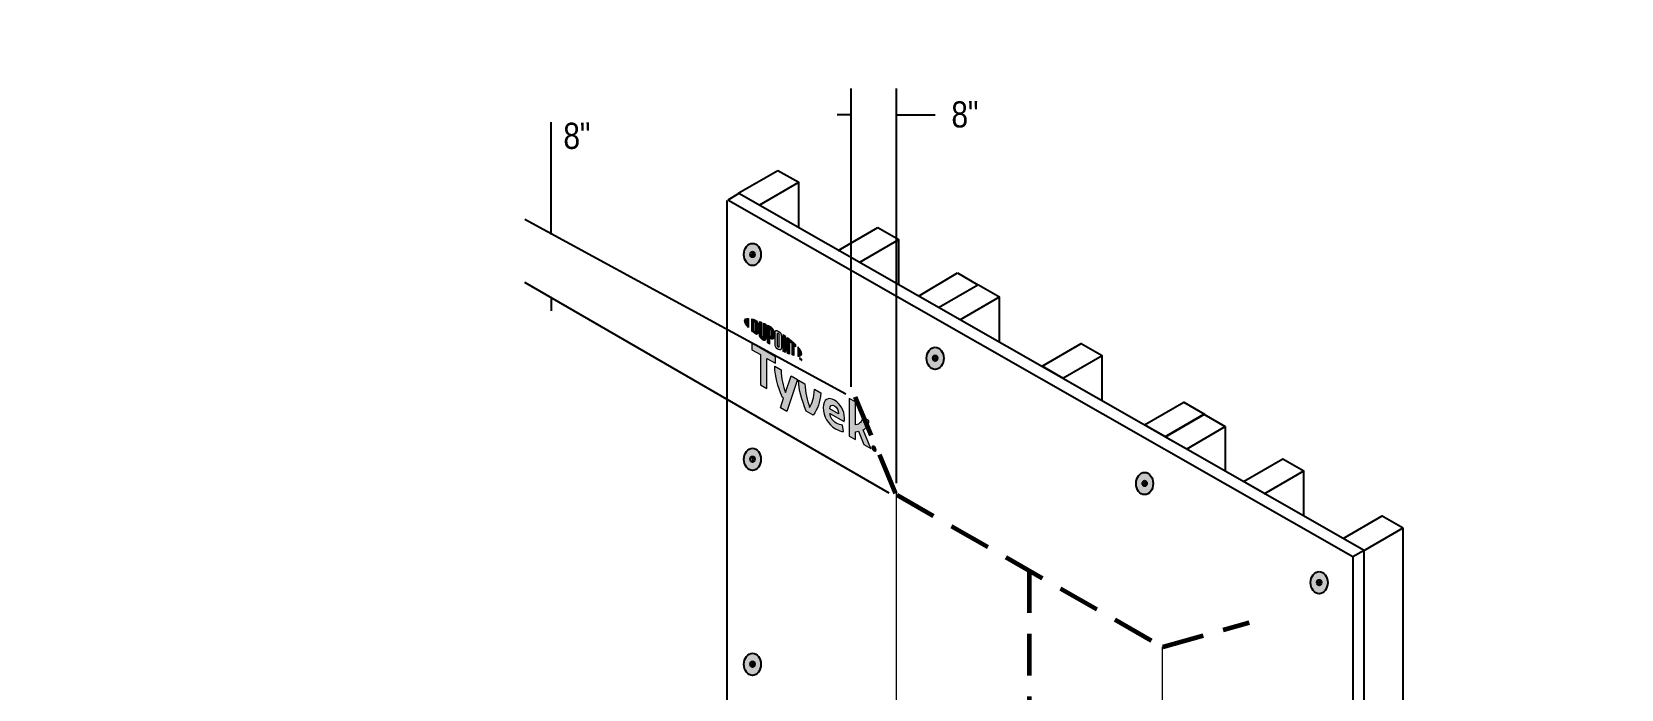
# Model space of a CAD drawing. Header units: inches. Extents: x -20.8 to 74.7, y -53.7 to 19.1.
# Drawn here: x -9.9 to -0.4, y -2.03 to 1.9 of the extents above; entities that cross this region are included whole.
import ezdxf

# ---------------------------------------------------------------- set-up
doc = ezdxf.new("R2010")
doc.units = ezdxf.units.IN
doc.header["$MEASUREMENT"] = 0
for name, pattern in [('AI-Linetype-10', [0.375113, 0.250075, -0.125038]), ('AI-Linetype-2', [0.375113, 0.250075, -0.125038]), ('AI-Linetype-3', [0.375113, 0.250075, -0.125038]), ('AI-Linetype-4', [0.375113, 0.250075, -0.125038])]:
    doc.linetypes.add(name, pattern=pattern)
for name, color, linetype, lineweight in [('G-ANNO-TTLB', 7, 'Continuous', 0), ('LOGOS', 7, 'Continuous', 0), ('TYVEK', 7, 'Continuous', 0)]:
    doc.layers.add(name, color=color, linetype=linetype, lineweight=lineweight)

# ---------------------------------------------------------------- blocks, each defined once
blk = doc.blocks.new('Block_157')
at = {"layer": 'TYVEK', "color": 240, "lineweight": 25, "true_color": 0xed2327}
for p, q in [((-6.7948, 0.6857), (-6.7948, 1.3571)), ((-5.0335, -0.2675), (-6.9511, 0.7761)), ((-4.7752, -0.8599), (-6.9511, 0.3988)), ((-6.7948, 0.3084), (-6.7948, 0.2302))]:
    blk.add_line(p, q, dxfattribs=at)
at = {"layer": 'TYVEK', "insert": (-6.7203, 1.1944), "char_height": 0.2, "attachment_point": 7, "rotation": 0.99986}
blk.add_mtext('\\C240;\\c2565101;\\FArial Narrow|b0|i0|c1;\\H0.156298;\\W1.000002;8"', dxfattribs=at)
blk = doc.blocks.new('Block_160')
at = {"layer": 'TYVEK', "color": 18, "lineweight": 25, "true_color": 0x000000}
for points in [[(-5.861, 0.6932)], [(-2.1267, -1.4392)]]:
    blk.add_lwpolyline(points, dxfattribs=at)
blk = doc.blocks.new('Block_161')
at = {"layer": 'TYVEK', "true_color": 0x003b71, "transparency": 33554687}
h = blk.add_hatch(color=156, dxfattribs=at)
h.dxf.hatch_style = 2
edge = h.paths.add_edge_path()
edge.add_ellipse((-3.2498, -0.8022), major_axis=(0, 0.0664), ratio=0.766948, start_angle=0, end_angle=360)
at = {"layer": 'TYVEK', "color": 252, "lineweight": 25, "true_color": 0x838484}
for p, q in [((-3.2633, -0.8017), (-3.2362, -0.8017)), ((-3.2498, -0.7846), (-3.2498, -0.8189))]:
    blk.add_line(p, q, dxfattribs=at)
at = {"layer": 'TYVEK', "color": 18, "lineweight": 25, "true_color": 0x000000}
blk.add_ellipse((-3.2498, -0.8022), major_axis=(0, 0.0664), ratio=0.766948, dxfattribs=at)
at = {"layer": 'TYVEK', "color": 252, "lineweight": 25, "true_color": 0x838484}
blk.add_ellipse((-3.2498, -0.8017), major_axis=(0, 0.0171), ratio=0.788846, dxfattribs=at)
blk = doc.blocks.new('Block_162')
at = {"layer": 'TYVEK', "true_color": 0x003b71, "transparency": 33554687}
h = blk.add_hatch(color=156, dxfattribs=at)
h.dxf.hatch_style = 2
edge = h.paths.add_edge_path()
edge.add_ellipse((-4.5009, -0.0536), major_axis=(0, 0.0664), ratio=0.766948, start_angle=0, end_angle=360)
at = {"layer": 'TYVEK', "color": 252, "lineweight": 25, "true_color": 0x838484}
for p, q in [((-4.5145, -0.0531), (-4.4874, -0.0531)), ((-4.5009, -0.036), (-4.5009, -0.0703))]:
    blk.add_line(p, q, dxfattribs=at)
at = {"layer": 'TYVEK', "color": 18, "lineweight": 25, "true_color": 0x000000}
blk.add_ellipse((-4.5009, -0.0536), major_axis=(0, 0.0664), ratio=0.766948, dxfattribs=at)
at = {"layer": 'TYVEK', "color": 252, "lineweight": 25, "true_color": 0x838484}
blk.add_ellipse((-4.5009, -0.0531), major_axis=(0, 0.0171), ratio=0.788846, dxfattribs=at)
blk = doc.blocks.new('Block_171')
at = {"layer": 'TYVEK', "color": 18, "lineweight": 18, "true_color": 0x000000}
for points in [[(-4.7618, -1.1028)], [(-3.1695, -2.0191)]]:
    blk.add_lwpolyline(points, dxfattribs=at)
blk = doc.blocks.new('Block_187')
at = {"layer": 'TYVEK', "true_color": 0x003b71, "transparency": 33554687}
h = blk.add_hatch(color=156, dxfattribs=at)
h.dxf.hatch_style = 2
edge = h.paths.add_edge_path()
edge.add_ellipse((-2.2074, -1.3943), major_axis=(0, 0.0664), ratio=0.766948, start_angle=0, end_angle=360)
at = {"layer": 'TYVEK', "color": 252, "lineweight": 25, "true_color": 0x838484}
for p, q in [((-2.221, -1.3939), (-2.1939, -1.3939)), ((-2.2074, -1.3768), (-2.2074, -1.4111))]:
    blk.add_line(p, q, dxfattribs=at)
at = {"layer": 'TYVEK', "color": 18, "lineweight": 25, "true_color": 0x000000}
blk.add_ellipse((-2.2074, -1.3943), major_axis=(0, 0.0664), ratio=0.766948, dxfattribs=at)
at = {"layer": 'TYVEK', "color": 252, "lineweight": 25, "true_color": 0x838484}
blk.add_ellipse((-2.2074, -1.3939), major_axis=(0, 0.0171), ratio=0.788846, dxfattribs=at)
blk = doc.blocks.new('Block_186')
at = {"layer": 'TYVEK'}
blk.add_blockref('Block_187', (0, 0), dxfattribs=at)
blk = doc.blocks.new('Block_194')
at = {"layer": 'TYVEK', "true_color": 0x003b71, "transparency": 33554687}
h = blk.add_hatch(color=156, dxfattribs=at)
h.dxf.hatch_style = 2
edge = h.paths.add_edge_path()
edge.add_ellipse((-5.5921, 0.5668), major_axis=(0, 0.0664), ratio=0.766948, start_angle=0, end_angle=360)
at = {"layer": 'TYVEK', "color": 252, "lineweight": 25, "true_color": 0x838484}
for p, q in [((-5.5921, 0.5844), (-5.5921, 0.5501)), ((-5.6056, 0.5672), (-5.5786, 0.5672))]:
    blk.add_line(p, q, dxfattribs=at)
at = {"layer": 'TYVEK', "color": 18, "lineweight": 25, "true_color": 0x000000}
blk.add_ellipse((-5.5921, 0.5668), major_axis=(0, 0.0664), ratio=0.766948, dxfattribs=at)
at = {"layer": 'TYVEK', "color": 252, "lineweight": 25, "true_color": 0x838484}
blk.add_ellipse((-5.5921, 0.5672), major_axis=(0, 0.0171), ratio=0.788846, dxfattribs=at)
blk = doc.blocks.new('Block_196')
at = {"layer": 'TYVEK', "true_color": 0x003b71, "transparency": 33554687}
h = blk.add_hatch(color=156, dxfattribs=at)
h.dxf.hatch_style = 2
edge = h.paths.add_edge_path()
edge.add_ellipse((-5.5921, -1.8819), major_axis=(0, 0.0664), ratio=0.766948, start_angle=0, end_angle=360)
at = {"layer": 'TYVEK', "color": 252, "lineweight": 25, "true_color": 0x838484}
for p, q in [((-5.6056, -1.8814), (-5.5786, -1.8814)), ((-5.5921, -1.8643), (-5.5921, -1.8986))]:
    blk.add_line(p, q, dxfattribs=at)
at = {"layer": 'TYVEK', "color": 18, "lineweight": 25, "true_color": 0x000000}
blk.add_ellipse((-5.5921, -1.8819), major_axis=(0, 0.0664), ratio=0.766948, dxfattribs=at)
at = {"layer": 'TYVEK', "color": 252, "lineweight": 25, "true_color": 0x838484}
blk.add_ellipse((-5.5921, -1.8814), major_axis=(0, 0.0171), ratio=0.788846, dxfattribs=at)
blk = doc.blocks.new('Block_197')
at = {"layer": 'TYVEK', "true_color": 0x003b71, "transparency": 33554687}
h = blk.add_hatch(color=156, dxfattribs=at)
h.dxf.hatch_style = 2
edge = h.paths.add_edge_path()
edge.add_ellipse((-5.5921, -0.6575), major_axis=(0, 0.0664), ratio=0.766948, start_angle=0, end_angle=360)
at = {"layer": 'TYVEK', "color": 252, "lineweight": 25, "true_color": 0x838484}
for p, q in [((-5.6056, -0.6436), (-5.5786, -0.6436)), ((-5.5921, -0.64), (-5.5921, -0.6742))]:
    blk.add_line(p, q, dxfattribs=at)
at = {"layer": 'TYVEK', "color": 18, "lineweight": 25, "true_color": 0x000000}
blk.add_ellipse((-5.5921, -0.6575), major_axis=(0, 0.0664), ratio=0.766948, dxfattribs=at)
at = {"layer": 'TYVEK', "color": 252, "lineweight": 25, "true_color": 0x838484}
blk.add_ellipse((-5.5921, -0.6571), major_axis=(0, 0.0171), ratio=0.788846, dxfattribs=at)
blk = doc.blocks.new('Block_193')
at = {"layer": 'TYVEK'}
for name in ['Block_194', 'Block_197', 'Block_196']:
    blk.add_blockref(name, (0, 0), dxfattribs=at)
blk = doc.blocks.new('Block_712')
at = {"layer": 'LOGOS', "true_color": 0x838484, "transparency": 33554687}
h = blk.add_hatch(color=252, dxfattribs=at)
h.dxf.hatch_style = 2
edge = h.paths.add_edge_path()
edge.add_spline(control_points=[(-5.6389, 0.1706), (-5.6389, 0.1606), (-5.6304, 0.1463), (-5.6156, 0.1297), (-5.6156, 0.1297), (-5.6156, 0.1844), (-5.6156, 0.1844), (-5.6304, 0.185), (-5.6389, 0.1805), (-5.6389, 0.1706)], knot_values=[0, 0, 0, 0, 1, 1, 1, 2, 2, 2, 3, 3, 3, 3], degree=3, periodic=0)
h = blk.add_hatch(color=252, dxfattribs=at)
h.dxf.hatch_style = 2
edge = h.paths.add_edge_path()
edge.add_spline(control_points=[(-5.5711, 0.1091), (-5.5711, 0.1049), (-5.5733, 0.1047), (-5.5759, 0.1063), (-5.578, 0.1074), (-5.5811, 0.1101), (-5.5837, 0.1124), (-5.5837, 0.1124), (-5.5837, 0.1648), (-5.5837, 0.1648), (-5.5811, 0.1641), (-5.578, 0.1631), (-5.5759, 0.1619), (-5.5733, 0.1604), (-5.5711, 0.1577), (-5.5711, 0.1535), (-5.5711, 0.1535), (-5.5711, 0.1091), (-5.5711, 0.1091)], knot_values=[0, 0, 0, 0, 1, 1, 1, 2, 2, 2, 3, 3, 3, 4, 4, 4, 5, 5, 5, 6, 6, 6, 6], degree=3, periodic=0)
edge = h.paths.add_edge_path()
edge.add_spline(control_points=[(-5.5742, 0.1746), (-5.5784, 0.177), (-5.5843, 0.179), (-5.5951, 0.1814), (-5.5951, 0.1814), (-5.5951, 0.1089), (-5.5951, 0.1089), (-5.5856, 0.1001), (-5.5784, 0.094), (-5.5742, 0.0916), (-5.5647, 0.0861), (-5.5593, 0.0897), (-5.5593, 0.1004), (-5.5593, 0.1004), (-5.5593, 0.1486), (-5.5593, 0.1486), (-5.5593, 0.1593), (-5.5647, 0.1691), (-5.5742, 0.1746)], knot_values=[0, 0, 0, 0, 1, 1, 1, 2, 2, 2, 3, 3, 3, 4, 4, 4, 5, 5, 5, 6, 6, 6, 6], degree=3, periodic=0)
h = blk.add_hatch(color=252, dxfattribs=at)
h.dxf.hatch_style = 2
edge = h.paths.add_edge_path()
edge.add_spline(control_points=[(-5.5261, 0.0746), (-5.5261, 0.0704), (-5.5273, 0.0684), (-5.5319, 0.0717), (-5.5364, 0.0749), (-5.5376, 0.0778), (-5.5376, 0.0828), (-5.5376, 0.0828), (-5.5376, 0.1617), (-5.5376, 0.1617), (-5.5406, 0.1631), (-5.5472, 0.1659), (-5.5501, 0.1671), (-5.5501, 0.1671), (-5.5501, 0.0872), (-5.5501, 0.0872), (-5.5501, 0.0744), (-5.5447, 0.0663), (-5.5319, 0.0573), (-5.5202, 0.049), (-5.513, 0.0516), (-5.513, 0.0658), (-5.513, 0.0658), (-5.513, 0.1502), (-5.513, 0.1502), (-5.5155, 0.1514), (-5.5235, 0.1553), (-5.5261, 0.1565), (-5.5261, 0.1565), (-5.5261, 0.0746), (-5.5261, 0.0746)], knot_values=[0, 0, 0, 0, 1, 1, 1, 2, 2, 2, 3, 3, 3, 4, 4, 4, 5, 5, 5, 6, 6, 6, 7, 7, 7, 8, 8, 8, 9, 9, 9, 10, 10, 10, 10], degree=3, periodic=0)
h = blk.add_hatch(color=252, dxfattribs=at)
h.dxf.hatch_style = 2
edge = h.paths.add_edge_path()
edge.add_spline(control_points=[(-5.4786, 0.0818), (-5.4786, 0.0773), (-5.48, 0.0758), (-5.4853, 0.0788), (-5.4853, 0.0788), (-5.4898, 0.0814), (-5.4898, 0.0814), (-5.4898, 0.0814), (-5.4898, 0.1234), (-5.4898, 0.1234), (-5.4878, 0.1223), (-5.4867, 0.1217), (-5.4855, 0.121), (-5.4798, 0.1177), (-5.4786, 0.1145), (-5.4786, 0.1099), (-5.4786, 0.1099), (-5.4786, 0.0818), (-5.4786, 0.0818)], knot_values=[0, 0, 0, 0, 1, 1, 1, 2, 2, 2, 3, 3, 3, 4, 4, 4, 5, 5, 5, 6, 6, 6, 6], degree=3, periodic=0)
edge = h.paths.add_edge_path()
edge.add_spline(control_points=[(-5.4847, 0.1354), (-5.487, 0.1367), (-5.4953, 0.1412), (-5.5029, 0.145), (-5.5029, 0.145), (-5.5029, 0.0387), (-5.5029, 0.0387), (-5.5003, 0.0371), (-5.4935, 0.0328), (-5.4898, 0.0306), (-5.4898, 0.0306), (-5.4898, 0.0666), (-5.4898, 0.0666), (-5.4898, 0.0666), (-5.4847, 0.0637), (-5.4847, 0.0637), (-5.4711, 0.0559), (-5.4654, 0.0596), (-5.4654, 0.0731), (-5.4654, 0.0731), (-5.4654, 0.1044), (-5.4654, 0.1044), (-5.4654, 0.1177), (-5.4718, 0.1279), (-5.4847, 0.1354)], knot_values=[0, 0, 0, 0, 1, 1, 1, 2, 2, 2, 3, 3, 3, 4, 4, 4, 5, 5, 5, 6, 6, 6, 7, 7, 7, 8, 8, 8, 8], degree=3, periodic=0)
h = blk.add_hatch(color=252, dxfattribs=at)
h.dxf.hatch_style = 2
edge = h.paths.add_edge_path()
edge.add_spline(control_points=[(-5.432, 0.0179), (-5.432, 0.0137), (-5.4333, 0.0122), (-5.4379, 0.0147), (-5.4426, 0.0173), (-5.4439, 0.0204), (-5.4439, 0.0247), (-5.4439, 0.0247), (-5.4439, 0.091), (-5.4439, 0.091), (-5.4439, 0.0953), (-5.4426, 0.097), (-5.4379, 0.0941), (-5.4333, 0.0913), (-5.432, 0.0883), (-5.432, 0.0841), (-5.432, 0.0841), (-5.432, 0.0179), (-5.432, 0.0179)], knot_values=[0, 0, 0, 0, 1, 1, 1, 2, 2, 2, 3, 3, 3, 4, 4, 4, 5, 5, 5, 6, 6, 6, 6], degree=3, periodic=0)
edge = h.paths.add_edge_path()
edge.add_spline(control_points=[(-5.4379, 0.109), (-5.45, 0.1166), (-5.4571, 0.1146), (-5.4571, 0.1006), (-5.4571, 0.1006), (-5.4571, 0.0311), (-5.4571, 0.0311), (-5.4571, 0.0163), (-5.4506, 0.0065), (-5.4379, -0.0002), (-5.4254, -0.0068), (-5.4189, -0.0051), (-5.4189, 0.0106), (-5.4189, 0.0106), (-5.4189, 0.0769), (-5.4189, 0.0769), (-5.4189, 0.0919), (-5.4248, 0.1007), (-5.4379, 0.109)], knot_values=[0, 0, 0, 0, 1, 1, 1, 2, 2, 2, 3, 3, 3, 4, 4, 4, 5, 5, 5, 6, 6, 6, 6], degree=3, periodic=0)
h = blk.add_hatch(color=252, dxfattribs=at)
h.dxf.hatch_style = 2
edge = h.paths.add_edge_path()
edge.add_spline(control_points=[(-5.3827, 0.0179), (-5.3827, 0.0179), (-5.3972, 0.0803), (-5.3972, 0.0803), (-5.4011, 0.0832), (-5.4059, 0.0865), (-5.4095, 0.089), (-5.4095, 0.089), (-5.4095, -0.013), (-5.4095, -0.013), (-5.4069, -0.0142), (-5.4004, -0.0171), (-5.397, -0.0186), (-5.397, -0.0186), (-5.398, 0.0421), (-5.398, 0.0421), (-5.398, 0.0421), (-5.3827, -0.0245), (-5.3827, -0.0245), (-5.3795, -0.0258), (-5.3747, -0.0276), (-5.3716, -0.0287), (-5.3716, -0.0287), (-5.3716, 0.0609), (-5.3716, 0.0609), (-5.3749, 0.0635), (-5.3808, 0.0681), (-5.3836, 0.0703), (-5.3836, 0.0703), (-5.3827, 0.0179), (-5.3827, 0.0179)], knot_values=[0, 0, 0, 0, 1, 1, 1, 2, 2, 2, 3, 3, 3, 4, 4, 4, 5, 5, 5, 6, 6, 6, 7, 7, 7, 8, 8, 8, 9, 9, 9, 10, 10, 10, 10], degree=3, periodic=0)
h = blk.add_hatch(color=252, dxfattribs=at)
h.dxf.hatch_style = 2
edge = h.paths.add_edge_path()
edge.add_spline(control_points=[(-5.3652, 0.0415), (-5.3619, 0.039), (-5.3588, 0.0364), (-5.3557, 0.0339), (-5.3557, 0.0339), (-5.3557, -0.0339), (-5.3557, -0.0339), (-5.3528, -0.0348), (-5.3475, -0.0363), (-5.344, -0.0371), (-5.344, -0.0371), (-5.344, 0.0239), (-5.344, 0.0239), (-5.3406, 0.021), (-5.3374, 0.0181), (-5.3345, 0.0155), (-5.3345, 0.0155), (-5.3345, 0.0286), (-5.3345, 0.0286), (-5.3437, 0.0376), (-5.3536, 0.0463), (-5.3652, 0.0557), (-5.3652, 0.0557), (-5.3652, 0.0415), (-5.3652, 0.0415)], knot_values=[0, 0, 0, 0, 1, 1, 1, 2, 2, 2, 3, 3, 3, 4, 4, 4, 5, 5, 5, 6, 6, 6, 7, 7, 7, 8, 8, 8, 8], degree=3, periodic=0)
h = blk.add_hatch(color=252, dxfattribs=at)
h.dxf.hatch_style = 2
edge = h.paths.add_edge_path()
edge.add_spline(control_points=[(-5.2972, -0.0267), (-5.2972, -0.0368), (-5.3057, -0.0412), (-5.3205, -0.0407), (-5.3205, -0.0407), (-5.3205, 0.014), (-5.3205, 0.014), (-5.3057, -0.0025), (-5.2972, -0.0168), (-5.2972, -0.0267)], knot_values=[0, 0, 0, 0, 1, 1, 1, 2, 2, 2, 3, 3, 3, 3], degree=3, periodic=0)
h = blk.add_hatch(color=252, dxfattribs=at)
h.dxf.hatch_style = 2
edge = h.paths.add_edge_path()
edge.add_spline(control_points=[(-5.3041, -0.0557), (-5.3041, -0.0557), (-5.3027, -0.0565), (-5.3027, -0.0565), (-5.3027, -0.0565), (-5.3006, -0.0614), (-5.3006, -0.0614), (-5.3006, -0.0614), (-5.2985, -0.0589), (-5.2985, -0.0589), (-5.2985, -0.0589), (-5.2972, -0.0597), (-5.2972, -0.0597), (-5.2972, -0.0597), (-5.2972, -0.0676), (-5.2972, -0.0676), (-5.2972, -0.0676), (-5.2984, -0.0668), (-5.2984, -0.0668), (-5.2984, -0.0668), (-5.2984, -0.0612), (-5.2984, -0.0612), (-5.2984, -0.0612), (-5.3006, -0.0638), (-5.3006, -0.0638), (-5.3006, -0.0638), (-5.3007, -0.0637), (-5.3007, -0.0637), (-5.3007, -0.0637), (-5.3028, -0.0587), (-5.3028, -0.0587), (-5.3028, -0.0587), (-5.3028, -0.0643), (-5.3028, -0.0643), (-5.3028, -0.0643), (-5.3041, -0.0636), (-5.3041, -0.0636), (-5.3041, -0.0636), (-5.3041, -0.0557), (-5.3041, -0.0557)], knot_values=[0, 0, 0, 0, 1, 1, 1, 2, 2, 2, 3, 3, 3, 4, 4, 4, 5, 5, 5, 6, 6, 6, 7, 7, 7, 8, 8, 8, 9, 9, 9, 10, 10, 10, 11, 11, 11, 12, 12, 12, 13, 13, 13, 13], degree=3, periodic=0)
edge = h.paths.add_edge_path()
edge.add_spline(control_points=[(-5.309, -0.0542), (-5.309, -0.0542), (-5.3111, -0.053), (-5.3111, -0.053), (-5.3111, -0.053), (-5.3111, -0.0516), (-5.3111, -0.0516), (-5.3111, -0.0516), (-5.3056, -0.0548), (-5.3056, -0.0548), (-5.3056, -0.0548), (-5.3056, -0.0562), (-5.3056, -0.0562), (-5.3056, -0.0562), (-5.3077, -0.055), (-5.3077, -0.055), (-5.3077, -0.055), (-5.3077, -0.0615), (-5.3077, -0.0615), (-5.3077, -0.0615), (-5.309, -0.0607), (-5.309, -0.0607), (-5.309, -0.0607), (-5.309, -0.0542), (-5.309, -0.0542)], knot_values=[0, 0, 0, 0, 1, 1, 1, 2, 2, 2, 3, 3, 3, 4, 4, 4, 5, 5, 5, 6, 6, 6, 7, 7, 7, 8, 8, 8, 8], degree=3, periodic=0)
at = {"layer": 'LOGOS'}
for points, knots in [([(-5.6389, 0.1706), (-5.6389, 0.1606), (-5.6304, 0.1463), (-5.6156, 0.1297), (-5.6156, 0.1297), (-5.6156, 0.1844), (-5.6156, 0.1844), (-5.6304, 0.185), (-5.6389, 0.1805), (-5.6389, 0.1706)], [0, 0, 0, 0, 1, 1, 1, 2, 2, 2, 3, 3, 3, 3]), ([(-5.5742, 0.1746), (-5.5784, 0.177), (-5.5843, 0.179), (-5.5951, 0.1814), (-5.5951, 0.1814), (-5.5951, 0.1089), (-5.5951, 0.1089), (-5.5856, 0.1001), (-5.5784, 0.094), (-5.5742, 0.0916), (-5.5647, 0.0861), (-5.5593, 0.0897), (-5.5593, 0.1004), (-5.5593, 0.1004), (-5.5593, 0.1486), (-5.5593, 0.1486), (-5.5593, 0.1593), (-5.5647, 0.1691), (-5.5742, 0.1746)], [0, 0, 0, 0, 1, 1, 1, 2, 2, 2, 3, 3, 3, 4, 4, 4, 5, 5, 5, 6, 6, 6, 6]), ([(-5.5711, 0.1091), (-5.5711, 0.1049), (-5.5733, 0.1047), (-5.5759, 0.1063), (-5.578, 0.1074), (-5.5811, 0.1101), (-5.5837, 0.1124), (-5.5837, 0.1124), (-5.5837, 0.1648), (-5.5837, 0.1648), (-5.5811, 0.1641), (-5.578, 0.1631), (-5.5759, 0.1619), (-5.5733, 0.1604), (-5.5711, 0.1577), (-5.5711, 0.1535), (-5.5711, 0.1535), (-5.5711, 0.1091), (-5.5711, 0.1091)], [0, 0, 0, 0, 1, 1, 1, 2, 2, 2, 3, 3, 3, 4, 4, 4, 5, 5, 5, 6, 6, 6, 6]), ([(-5.5261, 0.0746), (-5.5261, 0.0704), (-5.5273, 0.0684), (-5.5319, 0.0717), (-5.5364, 0.0749), (-5.5376, 0.0778), (-5.5376, 0.0828), (-5.5376, 0.0828), (-5.5376, 0.1617), (-5.5376, 0.1617), (-5.5406, 0.1631), (-5.5472, 0.1659), (-5.5501, 0.1671), (-5.5501, 0.1671), (-5.5501, 0.0872), (-5.5501, 0.0872), (-5.5501, 0.0744), (-5.5447, 0.0663), (-5.5319, 0.0573), (-5.5202, 0.049), (-5.513, 0.0516), (-5.513, 0.0658), (-5.513, 0.0658), (-5.513, 0.1502), (-5.513, 0.1502), (-5.5155, 0.1514), (-5.5235, 0.1553), (-5.5261, 0.1565), (-5.5261, 0.1565), (-5.5261, 0.0746), (-5.5261, 0.0746)], [0, 0, 0, 0, 1, 1, 1, 2, 2, 2, 3, 3, 3, 4, 4, 4, 5, 5, 5, 6, 6, 6, 7, 7, 7, 8, 8, 8, 9, 9, 9, 10, 10, 10, 10]), ([(-5.4847, 0.1354), (-5.487, 0.1367), (-5.4953, 0.1412), (-5.5029, 0.145), (-5.5029, 0.145), (-5.5029, 0.0387), (-5.5029, 0.0387), (-5.5003, 0.0371), (-5.4935, 0.0328), (-5.4898, 0.0306), (-5.4898, 0.0306), (-5.4898, 0.0666), (-5.4898, 0.0666), (-5.4898, 0.0666), (-5.4847, 0.0637), (-5.4847, 0.0637), (-5.4711, 0.0559), (-5.4654, 0.0596), (-5.4654, 0.0731), (-5.4654, 0.0731), (-5.4654, 0.1044), (-5.4654, 0.1044), (-5.4654, 0.1177), (-5.4718, 0.1279), (-5.4847, 0.1354)], [0, 0, 0, 0, 1, 1, 1, 2, 2, 2, 3, 3, 3, 4, 4, 4, 5, 5, 5, 6, 6, 6, 7, 7, 7, 8, 8, 8, 8]), ([(-5.4786, 0.0818), (-5.4786, 0.0773), (-5.48, 0.0758), (-5.4853, 0.0788), (-5.4853, 0.0788), (-5.4898, 0.0814), (-5.4898, 0.0814), (-5.4898, 0.0814), (-5.4898, 0.1234), (-5.4898, 0.1234), (-5.4878, 0.1223), (-5.4867, 0.1217), (-5.4855, 0.121), (-5.4798, 0.1177), (-5.4786, 0.1145), (-5.4786, 0.1099), (-5.4786, 0.1099), (-5.4786, 0.0818), (-5.4786, 0.0818)], [0, 0, 0, 0, 1, 1, 1, 2, 2, 2, 3, 3, 3, 4, 4, 4, 5, 5, 5, 6, 6, 6, 6]), ([(-5.4379, 0.109), (-5.45, 0.1166), (-5.4571, 0.1146), (-5.4571, 0.1006), (-5.4571, 0.1006), (-5.4571, 0.0311), (-5.4571, 0.0311), (-5.4571, 0.0163), (-5.4506, 0.0065), (-5.4379, -0.0002), (-5.4254, -0.0068), (-5.4189, -0.0051), (-5.4189, 0.0106), (-5.4189, 0.0106), (-5.4189, 0.0769), (-5.4189, 0.0769), (-5.4189, 0.0919), (-5.4248, 0.1007), (-5.4379, 0.109)], [0, 0, 0, 0, 1, 1, 1, 2, 2, 2, 3, 3, 3, 4, 4, 4, 5, 5, 5, 6, 6, 6, 6]), ([(-5.432, 0.0179), (-5.432, 0.0137), (-5.4333, 0.0122), (-5.4379, 0.0147), (-5.4426, 0.0173), (-5.4439, 0.0204), (-5.4439, 0.0247), (-5.4439, 0.0247), (-5.4439, 0.091), (-5.4439, 0.091), (-5.4439, 0.0953), (-5.4426, 0.097), (-5.4379, 0.0941), (-5.4333, 0.0913), (-5.432, 0.0883), (-5.432, 0.0841), (-5.432, 0.0841), (-5.432, 0.0179), (-5.432, 0.0179)], [0, 0, 0, 0, 1, 1, 1, 2, 2, 2, 3, 3, 3, 4, 4, 4, 5, 5, 5, 6, 6, 6, 6]), ([(-5.3827, 0.0179), (-5.3827, 0.0179), (-5.3972, 0.0803), (-5.3972, 0.0803), (-5.4011, 0.0832), (-5.4059, 0.0865), (-5.4095, 0.089), (-5.4095, 0.089), (-5.4095, -0.013), (-5.4095, -0.013), (-5.4069, -0.0142), (-5.4004, -0.0171), (-5.397, -0.0186), (-5.397, -0.0186), (-5.398, 0.0421), (-5.398, 0.0421), (-5.398, 0.0421), (-5.3827, -0.0245), (-5.3827, -0.0245), (-5.3795, -0.0258), (-5.3747, -0.0276), (-5.3716, -0.0287), (-5.3716, -0.0287), (-5.3716, 0.0609), (-5.3716, 0.0609), (-5.3749, 0.0635), (-5.3808, 0.0681), (-5.3836, 0.0703), (-5.3836, 0.0703), (-5.3827, 0.0179), (-5.3827, 0.0179)], [0, 0, 0, 0, 1, 1, 1, 2, 2, 2, 3, 3, 3, 4, 4, 4, 5, 5, 5, 6, 6, 6, 7, 7, 7, 8, 8, 8, 9, 9, 9, 10, 10, 10, 10]), ([(-5.3652, 0.0415), (-5.3619, 0.039), (-5.3588, 0.0364), (-5.3557, 0.0339), (-5.3557, 0.0339), (-5.3557, -0.0339), (-5.3557, -0.0339), (-5.3528, -0.0348), (-5.3475, -0.0363), (-5.344, -0.0371), (-5.344, -0.0371), (-5.344, 0.0239), (-5.344, 0.0239), (-5.3406, 0.021), (-5.3374, 0.0181), (-5.3345, 0.0155), (-5.3345, 0.0155), (-5.3345, 0.0286), (-5.3345, 0.0286), (-5.3437, 0.0376), (-5.3536, 0.0463), (-5.3652, 0.0557), (-5.3652, 0.0557), (-5.3652, 0.0415), (-5.3652, 0.0415)], [0, 0, 0, 0, 1, 1, 1, 2, 2, 2, 3, 3, 3, 4, 4, 4, 5, 5, 5, 6, 6, 6, 7, 7, 7, 8, 8, 8, 8]), ([(-5.2972, -0.0267), (-5.2972, -0.0368), (-5.3057, -0.0412), (-5.3205, -0.0407), (-5.3205, -0.0407), (-5.3205, 0.014), (-5.3205, 0.014), (-5.3057, -0.0025), (-5.2972, -0.0168), (-5.2972, -0.0267)], [0, 0, 0, 0, 1, 1, 1, 2, 2, 2, 3, 3, 3, 3]), ([(-5.309, -0.0542), (-5.309, -0.0542), (-5.3111, -0.053), (-5.3111, -0.053), (-5.3111, -0.053), (-5.3111, -0.0516), (-5.3111, -0.0516), (-5.3111, -0.0516), (-5.3056, -0.0548), (-5.3056, -0.0548), (-5.3056, -0.0548), (-5.3056, -0.0562), (-5.3056, -0.0562), (-5.3056, -0.0562), (-5.3077, -0.055), (-5.3077, -0.055), (-5.3077, -0.055), (-5.3077, -0.0615), (-5.3077, -0.0615), (-5.3077, -0.0615), (-5.309, -0.0607), (-5.309, -0.0607), (-5.309, -0.0607), (-5.309, -0.0542), (-5.309, -0.0542)], [0, 0, 0, 0, 1, 1, 1, 2, 2, 2, 3, 3, 3, 4, 4, 4, 5, 5, 5, 6, 6, 6, 7, 7, 7, 8, 8, 8, 8]), ([(-5.3041, -0.0557), (-5.3041, -0.0557), (-5.3027, -0.0565), (-5.3027, -0.0565), (-5.3027, -0.0565), (-5.3006, -0.0614), (-5.3006, -0.0614), (-5.3006, -0.0614), (-5.2985, -0.0589), (-5.2985, -0.0589), (-5.2985, -0.0589), (-5.2972, -0.0597), (-5.2972, -0.0597), (-5.2972, -0.0597), (-5.2972, -0.0676), (-5.2972, -0.0676), (-5.2972, -0.0676), (-5.2984, -0.0668), (-5.2984, -0.0668), (-5.2984, -0.0668), (-5.2984, -0.0612), (-5.2984, -0.0612), (-5.2984, -0.0612), (-5.3006, -0.0638), (-5.3006, -0.0638), (-5.3006, -0.0638), (-5.3007, -0.0637), (-5.3007, -0.0637), (-5.3007, -0.0637), (-5.3028, -0.0587), (-5.3028, -0.0587), (-5.3028, -0.0587), (-5.3028, -0.0643), (-5.3028, -0.0643), (-5.3028, -0.0643), (-5.3041, -0.0636), (-5.3041, -0.0636), (-5.3041, -0.0636), (-5.3041, -0.0557), (-5.3041, -0.0557)], [0, 0, 0, 0, 1, 1, 1, 2, 2, 2, 3, 3, 3, 4, 4, 4, 5, 5, 5, 6, 6, 6, 7, 7, 7, 8, 8, 8, 9, 9, 9, 10, 10, 10, 11, 11, 11, 12, 12, 12, 13, 13, 13, 13])]:
    blk.add_open_spline(points, degree=3, knots=knots, dxfattribs=at)
blk = doc.blocks.new('Block_716')
at = {"layer": 'LOGOS', "true_color": 0x838484, "transparency": 33554687}
h = blk.add_hatch(color=252, dxfattribs=at)
h.dxf.hatch_style = 2
h.paths.add_polyline_path([(-5.4548, -0.0451), (-5.5951, 0.0359), (-5.5951, -0.0022), (-5.5445, -0.0315), (-5.5445, -0.212), (-5.5055, -0.2345), (-5.5055, -0.054), (-5.4548, -0.0832)])
h = blk.add_hatch(color=252, dxfattribs=at)
h.dxf.hatch_style = 2
edge = h.paths.add_edge_path()
edge.add_spline(control_points=[(-5.2216, -0.2388), (-5.2241, -0.2908), (-5.2344, -0.321), (-5.2505, -0.347), (-5.266, -0.3028), (-5.2761, -0.2608), (-5.2791, -0.2056), (-5.2791, -0.2056), (-5.317, -0.1838), (-5.317, -0.1838), (-5.3129, -0.2489), (-5.3006, -0.2962), (-5.2712, -0.3698), (-5.2712, -0.3698), (-5.2295, -0.3938), (-5.2295, -0.3938), (-5.2012, -0.3537), (-5.1895, -0.3201), (-5.184, -0.2605), (-5.184, -0.2605), (-5.2216, -0.2388), (-5.2216, -0.2388)], knot_values=[0, 0, 0, 0, 1, 1, 1, 2, 2, 2, 3, 3, 3, 4, 4, 4, 5, 5, 5, 6, 6, 6, 7, 7, 7, 7], degree=3, periodic=0)
h = blk.add_hatch(color=252, dxfattribs=at)
h.dxf.hatch_style = 2
edge = h.paths.add_edge_path()
edge.add_spline(control_points=[(-5.1304, -0.3561), (-5.1304, -0.3561), (-5.0786, -0.386), (-5.0786, -0.386), (-5.0786, -0.386), (-5.0786, -0.3823), (-5.0786, -0.3823), (-5.0786, -0.3648), (-5.0868, -0.3473), (-5.1018, -0.3386), (-5.1176, -0.3295), (-5.1279, -0.3363), (-5.1304, -0.3561)], knot_values=[0, 0, 0, 0, 1, 1, 1, 2, 2, 2, 3, 3, 3, 4, 4, 4, 4], degree=3, periodic=0)
edge = h.paths.add_edge_path()
edge.add_spline(control_points=[(-5.0478, -0.4919), (-5.0598, -0.4912), (-5.0775, -0.4853), (-5.0955, -0.4749), (-5.1394, -0.4496), (-5.1693, -0.4005), (-5.1693, -0.3486), (-5.1693, -0.299), (-5.1418, -0.2811), (-5.1018, -0.3043), (-5.0661, -0.3249), (-5.0427, -0.3674), (-5.0427, -0.4093), (-5.0427, -0.4186), (-5.0432, -0.4264), (-5.0437, -0.4324), (-5.0437, -0.4324), (-5.1298, -0.3827), (-5.1298, -0.3827), (-5.1263, -0.4097), (-5.1135, -0.4283), (-5.0917, -0.4409), (-5.0783, -0.4486), (-5.0655, -0.4526), (-5.0538, -0.4537), (-5.0538, -0.4537), (-5.0478, -0.4919), (-5.0478, -0.4919)], knot_values=[0, 0, 0, 0, 1, 1, 1, 2, 2, 2, 3, 3, 3, 4, 4, 4, 5, 5, 5, 6, 6, 6, 7, 7, 7, 8, 8, 8, 9, 9, 9, 9], degree=3, periodic=0)
h = blk.add_hatch(color=252, dxfattribs=at)
h.dxf.hatch_style = 2
edge = h.paths.add_edge_path()
edge.add_spline(control_points=[(-4.9312, -0.4808), (-4.9312, -0.4808), (-4.886, -0.5921), (-4.886, -0.5921), (-4.886, -0.5921), (-4.9269, -0.5686), (-4.9269, -0.5686), (-4.9269, -0.5686), (-4.9582, -0.4896), (-4.9582, -0.4896), (-4.9639, -0.491), (-4.9699, -0.4922), (-4.9765, -0.4931), (-4.9765, -0.4931), (-4.9765, -0.5399), (-4.9765, -0.5399), (-4.9765, -0.5399), (-5.0141, -0.5182), (-5.0141, -0.5182), (-5.0141, -0.5182), (-5.0141, -0.2943), (-5.0141, -0.2943), (-5.0141, -0.2943), (-4.9765, -0.3138), (-4.9765, -0.3138), (-4.9765, -0.3138), (-4.9765, -0.4516), (-4.9765, -0.4516), (-4.9509, -0.4473), (-4.9383, -0.4327), (-4.934, -0.4049), (-4.934, -0.4049), (-4.8966, -0.4264), (-4.8966, -0.4264), (-4.8975, -0.4528), (-4.9094, -0.4699), (-4.9312, -0.4808)], knot_values=[0, 0, 0, 0, 1, 1, 1, 2, 2, 2, 3, 3, 3, 4, 4, 4, 5, 5, 5, 6, 6, 6, 7, 7, 7, 8, 8, 8, 9, 9, 9, 10, 10, 10, 11, 11, 11, 12, 12, 12, 12], degree=3, periodic=0)
at = {"layer": 'LOGOS'}
blk.add_lwpolyline([(-5.4548, -0.0451), (-5.5951, 0.0359), (-5.5951, -0.0022), (-5.5445, -0.0315), (-5.5445, -0.212), (-5.5055, -0.2345), (-5.5055, -0.054), (-5.4548, -0.0832)], close=True, dxfattribs=at)
for points, knots in [([(-5.2216, -0.2388), (-5.2241, -0.2908), (-5.2344, -0.321), (-5.2505, -0.347), (-5.266, -0.3028), (-5.2761, -0.2608), (-5.2791, -0.2056), (-5.2791, -0.2056), (-5.317, -0.1838), (-5.317, -0.1838), (-5.3129, -0.2489), (-5.3006, -0.2962), (-5.2712, -0.3698), (-5.2712, -0.3698), (-5.2295, -0.3938), (-5.2295, -0.3938), (-5.2012, -0.3537), (-5.1895, -0.3201), (-5.184, -0.2605), (-5.184, -0.2605), (-5.2216, -0.2388), (-5.2216, -0.2388)], [0, 0, 0, 0, 1, 1, 1, 2, 2, 2, 3, 3, 3, 4, 4, 4, 5, 5, 5, 6, 6, 6, 7, 7, 7, 7]), ([(-5.0478, -0.4919), (-5.0598, -0.4912), (-5.0775, -0.4853), (-5.0955, -0.4749), (-5.1394, -0.4496), (-5.1693, -0.4005), (-5.1693, -0.3486), (-5.1693, -0.299), (-5.1418, -0.2811), (-5.1018, -0.3043), (-5.0661, -0.3249), (-5.0427, -0.3674), (-5.0427, -0.4093), (-5.0427, -0.4186), (-5.0432, -0.4264), (-5.0437, -0.4324), (-5.0437, -0.4324), (-5.1298, -0.3827), (-5.1298, -0.3827), (-5.1263, -0.4097), (-5.1135, -0.4283), (-5.0917, -0.4409), (-5.0783, -0.4486), (-5.0655, -0.4526), (-5.0538, -0.4537), (-5.0538, -0.4537), (-5.0478, -0.4919), (-5.0478, -0.4919)], [0, 0, 0, 0, 1, 1, 1, 2, 2, 2, 3, 3, 3, 4, 4, 4, 5, 5, 5, 6, 6, 6, 7, 7, 7, 8, 8, 8, 9, 9, 9, 9]), ([(-5.1304, -0.3561), (-5.1304, -0.3561), (-5.0786, -0.386), (-5.0786, -0.386), (-5.0786, -0.386), (-5.0786, -0.3823), (-5.0786, -0.3823), (-5.0786, -0.3648), (-5.0868, -0.3473), (-5.1018, -0.3386), (-5.1176, -0.3295), (-5.1279, -0.3363), (-5.1304, -0.3561)], [0, 0, 0, 0, 1, 1, 1, 2, 2, 2, 3, 3, 3, 4, 4, 4, 4]), ([(-4.9312, -0.4808), (-4.9312, -0.4808), (-4.886, -0.5921), (-4.886, -0.5921), (-4.886, -0.5921), (-4.9269, -0.5686), (-4.9269, -0.5686), (-4.9269, -0.5686), (-4.9582, -0.4896), (-4.9582, -0.4896), (-4.9639, -0.491), (-4.9699, -0.4922), (-4.9765, -0.4931), (-4.9765, -0.4931), (-4.9765, -0.5399), (-4.9765, -0.5399), (-4.9765, -0.5399), (-5.0141, -0.5182), (-5.0141, -0.5182), (-5.0141, -0.5182), (-5.0141, -0.2943), (-5.0141, -0.2943), (-5.0141, -0.2943), (-4.9765, -0.3138), (-4.9765, -0.3138), (-4.9765, -0.3138), (-4.9765, -0.4516), (-4.9765, -0.4516), (-4.9509, -0.4473), (-4.9383, -0.4327), (-4.934, -0.4049), (-4.934, -0.4049), (-4.8966, -0.4264), (-4.8966, -0.4264), (-4.8975, -0.4528), (-4.9094, -0.4699), (-4.9312, -0.4808)], [0, 0, 0, 0, 1, 1, 1, 2, 2, 2, 3, 3, 3, 4, 4, 4, 5, 5, 5, 6, 6, 6, 7, 7, 7, 8, 8, 8, 9, 9, 9, 10, 10, 10, 11, 11, 11, 12, 12, 12, 12])]:
    blk.add_open_spline(points, degree=3, knots=knots, dxfattribs=at)
blk = doc.blocks.new('Block_715')
at = {"layer": 'LOGOS', "true_color": 0x838484, "transparency": 33554687}
h = blk.add_hatch(color=252, dxfattribs=at)
h.dxf.hatch_style = 2
edge = h.paths.add_edge_path()
edge.add_spline(control_points=[(-5.3612, -0.1582), (-5.3612, -0.1582), (-5.395, -0.2588), (-5.395, -0.2588), (-5.4093, -0.2168), (-5.4187, -0.176), (-5.4215, -0.1234), (-5.4215, -0.1234), (-5.4594, -0.1015), (-5.4594, -0.1015), (-5.4553, -0.1667), (-5.443, -0.214), (-5.4136, -0.2875), (-5.4136, -0.2875), (-5.4061, -0.2919), (-5.4061, -0.2919), (-5.4061, -0.2919), (-5.4253, -0.3494), (-5.4253, -0.3494), (-5.4253, -0.3494), (-5.3877, -0.3711), (-5.3877, -0.3711), (-5.3877, -0.3711), (-5.3236, -0.1799), (-5.3236, -0.1799), (-5.3236, -0.1799), (-5.3612, -0.1582), (-5.3612, -0.1582)], knot_values=[0, 0, 0, 0, 1, 1, 1, 2, 2, 2, 3, 3, 3, 4, 4, 4, 5, 5, 5, 6, 6, 6, 7, 7, 7, 8, 8, 8, 9, 9, 9, 9], degree=3, periodic=0)
at = {"layer": 'LOGOS'}
blk.add_open_spline([(-5.3612, -0.1582), (-5.3612, -0.1582), (-5.395, -0.2588), (-5.395, -0.2588), (-5.4093, -0.2168), (-5.4187, -0.176), (-5.4215, -0.1234), (-5.4215, -0.1234), (-5.4594, -0.1015), (-5.4594, -0.1015), (-5.4553, -0.1667), (-5.443, -0.214), (-5.4136, -0.2875), (-5.4136, -0.2875), (-5.4061, -0.2919), (-5.4061, -0.2919), (-5.4061, -0.2919), (-5.4253, -0.3494), (-5.4253, -0.3494), (-5.4253, -0.3494), (-5.3877, -0.3711), (-5.3877, -0.3711), (-5.3877, -0.3711), (-5.3236, -0.1799), (-5.3236, -0.1799), (-5.3236, -0.1799), (-5.3612, -0.1582), (-5.3612, -0.1582)], degree=3, knots=[0, 0, 0, 0, 1, 1, 1, 2, 2, 2, 3, 3, 3, 4, 4, 4, 5, 5, 5, 6, 6, 6, 7, 7, 7, 8, 8, 8, 9, 9, 9, 9], dxfattribs=at)
blk.add_blockref('Block_716', (0, 0), dxfattribs=at)
blk = doc.blocks.new('Block_717')
at = {"layer": 'LOGOS', "true_color": 0x838484, "transparency": 33554687}
h = blk.add_hatch(color=252, dxfattribs=at)
h.dxf.hatch_style = 2
edge = h.paths.add_edge_path()
edge.add_spline(control_points=[(-4.868, -0.5878), (-4.868, -0.5878), (-4.868, -0.5919), (-4.868, -0.5919), (-4.868, -0.5919), (-4.8664, -0.5928), (-4.8664, -0.5928), (-4.8649, -0.5937), (-4.8641, -0.5937), (-4.8641, -0.5921), (-4.8641, -0.5906), (-4.8649, -0.5896), (-4.8664, -0.5887), (-4.8664, -0.5887), (-4.868, -0.5878), (-4.868, -0.5878)], knot_values=[0, 0, 0, 0, 1, 1, 1, 2, 2, 2, 3, 3, 3, 4, 4, 4, 5, 5, 5, 5], degree=3, periodic=0)
edge = h.paths.add_edge_path()
edge.add_spline(control_points=[(-4.8707, -0.5837), (-4.8707, -0.5837), (-4.8664, -0.5861), (-4.8664, -0.5861), (-4.8632, -0.588), (-4.8615, -0.5907), (-4.8615, -0.5936), (-4.8615, -0.5956), (-4.8623, -0.5966), (-4.8639, -0.5964), (-4.8631, -0.5986), (-4.862, -0.601), (-4.8607, -0.6036), (-4.8607, -0.6036), (-4.8639, -0.6018), (-4.8639, -0.6018), (-4.865, -0.5994), (-4.8659, -0.5974), (-4.8666, -0.5953), (-4.8666, -0.5953), (-4.868, -0.5945), (-4.868, -0.5945), (-4.868, -0.5945), (-4.868, -0.5994), (-4.868, -0.5994), (-4.868, -0.5994), (-4.8707, -0.5978), (-4.8707, -0.5978), (-4.8707, -0.5978), (-4.8707, -0.5837), (-4.8707, -0.5837)], knot_values=[0, 0, 0, 0, 1, 1, 1, 2, 2, 2, 3, 3, 3, 4, 4, 4, 5, 5, 5, 6, 6, 6, 7, 7, 7, 8, 8, 8, 9, 9, 9, 10, 10, 10, 10], degree=3, periodic=0)
edge = h.paths.add_edge_path()
edge.add_spline(control_points=[(-4.8663, -0.5826), (-4.8722, -0.5792), (-4.8756, -0.5811), (-4.8756, -0.5882), (-4.8756, -0.5953), (-4.8722, -0.6011), (-4.8663, -0.6045), (-4.8604, -0.6079), (-4.857, -0.606), (-4.857, -0.5989), (-4.857, -0.5919), (-4.8604, -0.586), (-4.8663, -0.5826)], knot_values=[0, 0, 0, 0, 1, 1, 1, 2, 2, 2, 3, 3, 3, 4, 4, 4, 4], degree=3, periodic=0)
edge = h.paths.add_edge_path()
edge.add_spline(control_points=[(-4.8663, -0.5798), (-4.859, -0.584), (-4.8541, -0.5921), (-4.8541, -0.6006), (-4.8541, -0.609), (-4.859, -0.6115), (-4.8663, -0.6073), (-4.8737, -0.603), (-4.8784, -0.595), (-4.8784, -0.5865), (-4.8784, -0.5781), (-4.8736, -0.5755), (-4.8663, -0.5798)], knot_values=[0, 0, 0, 0, 1, 1, 1, 2, 2, 2, 3, 3, 3, 4, 4, 4, 4], degree=3, periodic=0)
at = {"layer": 'LOGOS'}
for points, knots in [([(-4.8663, -0.5798), (-4.859, -0.584), (-4.8541, -0.5921), (-4.8541, -0.6006), (-4.8541, -0.609), (-4.859, -0.6115), (-4.8663, -0.6073), (-4.8737, -0.603), (-4.8784, -0.595), (-4.8784, -0.5865), (-4.8784, -0.5781), (-4.8736, -0.5755), (-4.8663, -0.5798)], [0, 0, 0, 0, 1, 1, 1, 2, 2, 2, 3, 3, 3, 4, 4, 4, 4]), ([(-4.8663, -0.5826), (-4.8722, -0.5792), (-4.8756, -0.5811), (-4.8756, -0.5882), (-4.8756, -0.5953), (-4.8722, -0.6011), (-4.8663, -0.6045), (-4.8604, -0.6079), (-4.857, -0.606), (-4.857, -0.5989), (-4.857, -0.5919), (-4.8604, -0.586), (-4.8663, -0.5826)], [0, 0, 0, 0, 1, 1, 1, 2, 2, 2, 3, 3, 3, 4, 4, 4, 4]), ([(-4.8707, -0.5837), (-4.8707, -0.5837), (-4.8664, -0.5861), (-4.8664, -0.5861), (-4.8632, -0.588), (-4.8615, -0.5907), (-4.8615, -0.5936), (-4.8615, -0.5956), (-4.8623, -0.5966), (-4.8639, -0.5964), (-4.8631, -0.5986), (-4.862, -0.601), (-4.8607, -0.6036), (-4.8607, -0.6036), (-4.8639, -0.6018), (-4.8639, -0.6018), (-4.865, -0.5994), (-4.8659, -0.5974), (-4.8666, -0.5953), (-4.8666, -0.5953), (-4.868, -0.5945), (-4.868, -0.5945), (-4.868, -0.5945), (-4.868, -0.5994), (-4.868, -0.5994), (-4.868, -0.5994), (-4.8707, -0.5978), (-4.8707, -0.5978), (-4.8707, -0.5978), (-4.8707, -0.5837), (-4.8707, -0.5837)], [0, 0, 0, 0, 1, 1, 1, 2, 2, 2, 3, 3, 3, 4, 4, 4, 5, 5, 5, 6, 6, 6, 7, 7, 7, 8, 8, 8, 9, 9, 9, 10, 10, 10, 10]), ([(-4.868, -0.5878), (-4.868, -0.5878), (-4.868, -0.5919), (-4.868, -0.5919), (-4.868, -0.5919), (-4.8664, -0.5928), (-4.8664, -0.5928), (-4.8649, -0.5937), (-4.8641, -0.5937), (-4.8641, -0.5921), (-4.8641, -0.5906), (-4.8649, -0.5896), (-4.8664, -0.5887), (-4.8664, -0.5887), (-4.868, -0.5878), (-4.868, -0.5878)], [0, 0, 0, 0, 1, 1, 1, 2, 2, 2, 3, 3, 3, 4, 4, 4, 5, 5, 5, 5])]:
    blk.add_open_spline(points, degree=3, knots=knots, dxfattribs=at)
blk = doc.blocks.new('Block_714')
at = {"layer": 'LOGOS'}
for name in ['Block_715', 'Block_717']:
    blk.add_blockref(name, (0, 0), dxfattribs=at)
blk = doc.blocks.new('Block_713')
at = {"layer": 'LOGOS'}
blk.add_blockref('Block_714', (0, 0), dxfattribs=at)
blk = doc.blocks.new('Block_711')
at = {"layer": 'LOGOS'}
for name in ['Block_712', 'Block_713']:
    blk.add_blockref(name, (0, 0), dxfattribs=at)

msp = doc.modelspace()

# ---------------------------------------------------------------- hatches: boundary and pattern name
at = {"layer": 'G-ANNO-TTLB', "true_color": 0xb9529f, "transparency": 33554687}
h = msp.add_hatch(color=233, dxfattribs=at)
edge = h.paths.add_edge_path()
edge.add_spline(control_points=[(20.0342, -15.1346), (20.0342, -15.1346), (-20.6658, -15.1346), (-20.6658, -15.1346), (-20.6658, -15.1346), (-20.6658, 19.0008), (-20.6658, 19.0008), (-20.6658, 19.0008), (20.0342, 19.0008), (20.0342, 19.0008), (20.0342, 19.0008), (20.0342, -15.1346), (20.0342, -15.1346)], knot_values=[0, 0, 0, 0, 1, 1, 1, 2, 2, 2, 3, 3, 3, 4, 4, 4, 4], degree=3, periodic=0)
edge = h.paths.add_edge_path()
edge.add_spline(control_points=[(-20.5408, 18.8757), (-20.5408, 18.8757), (-20.5408, -15.0095), (-20.5408, -15.0095), (-20.5408, -15.0095), (19.9092, -15.0095), (19.9092, -15.0095), (19.9092, -15.0095), (19.9092, 18.8757), (19.9092, 18.8757), (19.9092, 18.8757), (-20.5408, 18.8757), (-20.5408, 18.8757)], knot_values=[0, 0, 0, 0, 1, 1, 1, 2, 2, 2, 3, 3, 3, 4, 4, 4, 4], degree=3, periodic=0)
edge.add_line((-20.5408, 18.8757), (-20.5408, 18.8757))

# ---------------------------------------------------------------- linework, layer by layer
at = {"layer": 'G-ANNO-TTLB'}
for points in [[(20.0342, -15.1346), (20.0342, -15.1346), (-20.6658, -15.1346), (-20.6658, -15.1346), (-20.6658, -15.1346), (-20.6658, 19.0008), (-20.6658, 19.0008), (-20.6658, 19.0008), (20.0342, 19.0008), (20.0342, 19.0008), (20.0342, 19.0008), (20.0342, -15.1346), (20.0342, -15.1346)], [(-20.5408, 18.8757), (-20.5408, 18.8757), (-20.5408, -15.0095), (-20.5408, -15.0095), (-20.5408, -15.0095), (19.9092, -15.0095), (19.9092, -15.0095), (19.9092, -15.0095), (19.9092, 18.8757), (19.9092, 18.8757), (19.9092, 18.8757), (-20.5408, 18.8757), (-20.5408, 18.8757)]]:
    msp.add_open_spline(points, degree=3, knots=[0, 0, 0, 0, 1, 1, 1, 2, 2, 2, 3, 3, 3, 4, 4, 4, 4], dxfattribs=at)
at = {"layer": 'TYVEK', "color": 240, "lineweight": 25, "true_color": 0xed2327}
for p, q in [((-5.0025, -0.225), (-5.0025, 1.5576)), ((-4.731, -0.8008), (-4.731, 1.5576)), ((-5.0087, 1.4013), (-5.0868, 1.4013)), ((-4.731, 1.4013), (-4.5009, 1.4013))]:
    msp.add_line(p, q, dxfattribs=at)
at = {"layer": 'TYVEK', "color": 33, "lineweight": 25, "true_color": 0xcb9865}
for p, q in [((-5.6768, 0.9324), (-5.4399, 1.0694)), ((-5.4399, 1.0694), (-5.3149, 0.9978)), ((-5.5483, 0.8627), (-5.3149, 0.9978)), ((-5.3149, 0.7289), (-5.3149, 0.9978)), ((-5.6733, 0.9303), (-5.6768, 0.9324)), ((-5.0802, 0.59), (-4.8433, 0.7271)), ((-4.8433, 0.7271), (-4.7183, 0.6554)), ((-4.9516, 0.5204), (-4.7183, 0.6554)), ((-4.7183, 0.3865), (-4.7183, 0.6554)), ((-4.6006, 0.3178), (-4.3668, 0.456)), ((-4.4808, 0.2494), (-4.2466, 0.3848)), ((-4.3668, 0.456), (-4.2466, 0.3848)), ((-4.2415, 0.3847), (-4.1164, 0.313)), ((-4.3498, 0.178), (-4.1164, 0.313)), ((-4.1164, 0.0441), (-4.1164, 0.313)), ((-3.7373, -0.1722), (-3.5039, -0.0372)), ((-3.5039, -0.3056), (-3.5039, -0.0372)), ((-3.1297, -0.5221), (-2.8966, -0.3872)), ((-3.1297, -0.5221), (-2.8966, -0.3872)), ((-3.1246, -0.5222), (-2.8915, -0.3874)), ((-2.9991, -0.5973), (-2.7687, -0.4606)), ((-2.8966, -0.3872), (-2.7687, -0.4606)), ((-2.7687, -0.4606), (-2.7687, -0.7283)), ((-3.0021, -0.5956), (-3.1297, -0.5221)), ((-2.5366, -0.8633), (-2.2996, -0.7263)), ((-2.2996, -0.9961), (-2.2996, -0.7263)), ((-1.9425, -1.2041), (-1.7056, -1.067)), ((-1.7056, -7.6445), (-1.7056, -1.0685))]:
    msp.add_line(p, q, dxfattribs=at)
at = {"layer": 'TYVEK', "color": 18, "lineweight": 25, "true_color": 0x000000}
for p, q in [((-5.7451, 0.8896), (-5.7451, -5.6569)), ((-2.0058, -1.2407), (-5.7401, 0.8917)), ((-2.0058, -1.2407), (-2.0058, -7.8182))]:
    msp.add_line(p, q, dxfattribs=at)
at = {"layer": 'TYVEK', "color": 2, "lineweight": 25, "true_color": 0xf5eb12}
for p, q in [((-5.6733, 0.9303), (-5.7401, 0.8917)), ((-1.939, -1.202), (-5.6733, 0.9303)), ((-1.939, -1.202), (-2.0058, -1.2407)), ((-1.939, -7.7795), (-1.939, -1.2035))]:
    msp.add_line(p, q, dxfattribs=at)
at = {"layer": 'TYVEK', "color": 18, "linetype": 'AI-Linetype-3', "lineweight": 60, "true_color": 0x000000}
msp.add_line((-4.7372, -0.862), (-4.991, -0.2558), dxfattribs=at)
at = {"layer": 'TYVEK', "color": 18, "lineweight": 18, "true_color": 0x000000}
for p, q in [((-4.7317, -5.3943), (-4.7317, -0.8586)), ((-3.1425, -6.3118), (-3.1425, -1.7779))]:
    msp.add_line(p, q, dxfattribs=at)
at = {"layer": 'TYVEK', "color": 18, "linetype": 'AI-Linetype-4', "lineweight": 60, "true_color": 0x000000}
msp.add_line((-4.7297, -0.8702), (-3.1425, -1.7779), dxfattribs=at)
at = {"layer": 'TYVEK', "color": 18, "linetype": 'AI-Linetype-10', "lineweight": 60, "true_color": 0x000000}
msp.add_line((-3.9394, -1.3241), (-3.9394, -5.838), dxfattribs=at)
at = {"layer": 'TYVEK', "color": 18, "linetype": 'AI-Linetype-2', "lineweight": 60, "true_color": 0x000000}
msp.add_line((-3.1417, -1.7779), (-2.6261, -1.6333), dxfattribs=at)
at = {"layer": 'TYVEK', "color": 33, "lineweight": 25, "true_color": 0xcb9865}
for points in [[(-3.7373, -0.1722), (-3.8623, -0.1005), (-3.629, 0.0345), (-3.5039, -0.0372)], [(-3.1246, -0.5222), (-3.2499, -0.4507), (-3.0165, -0.3157), (-2.8915, -0.3874)], [(-2.533, -0.8613), (-2.6596, -0.7905), (-2.4247, -0.6545), (-2.2996, -0.7263)], [(-1.939, -1.202), (-2.064, -1.1303), (-1.8306, -0.9953), (-1.7056, -1.067)]]:
    msp.add_lwpolyline(points, dxfattribs=at)

# ---------------------------------------------------------------- block references
at = {"layer": 'LOGOS'}
msp.add_blockref('Block_711', (0, 0), dxfattribs=at)
at = {"layer": 'TYVEK'}
for name in ['Block_157', 'Block_160', 'Block_193', 'Block_162', 'Block_161', 'Block_171', 'Block_186']:
    msp.add_blockref(name, (0, 0), dxfattribs=at)

# ---------------------------------------------------------------- texts
at = {"layer": 'TYVEK', "insert": (-4.4026, 1.3225), "char_height": 0.2, "attachment_point": 7, "rotation": 0.99986}
msp.add_mtext('\\C240;\\c2565101;\\FArial Narrow|b0|i0|c1;\\H0.156298;\\W1.000002;8"', dxfattribs=at)

doc.saveas('drawing.dxf')
